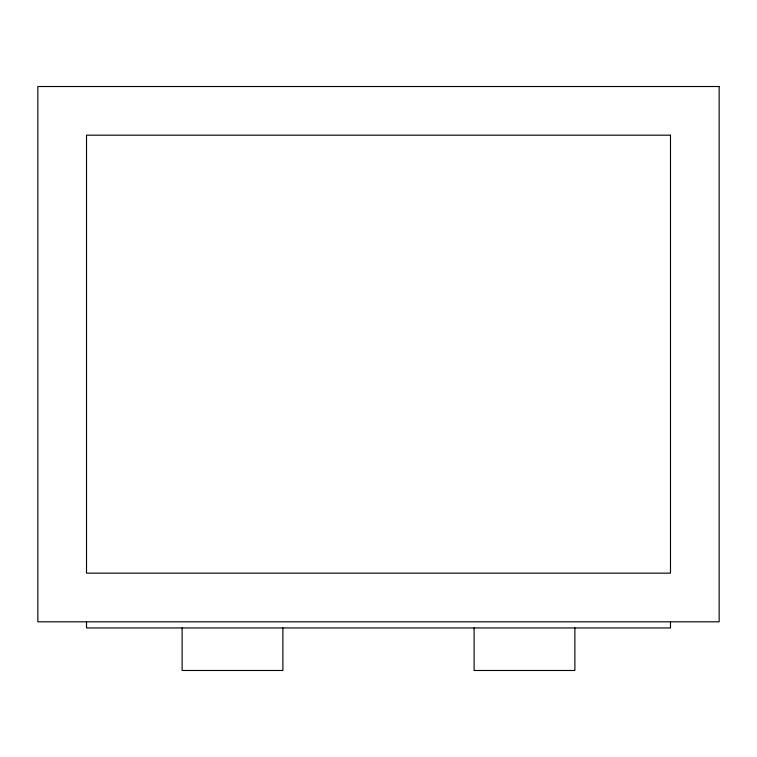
<?xml version="1.0" encoding="UTF-8"?>
<svg xmlns="http://www.w3.org/2000/svg" width="757" height="757" viewBox="0 0 757 757"><rect width="100%" height="100%" fill="white"/><g stroke="black" fill="none" stroke-linecap="round" stroke-linejoin="round"><path stroke-width="1.14" d="M670.484 621.819L670.484 627.95L86.516 627.95L86.516 621.819M574.875 627.95L574.875 670.484L474.109 670.484L474.109 627.95M282.891 627.95L282.891 670.484L182.125 670.484L182.125 627.95M719.15 86.516L37.85 86.516L37.85 621.819L719.15 621.819L719.15 86.516M670.484 135.181L86.516 135.181L86.516 573.153L670.484 573.153L670.484 135.181"/></g></svg>
